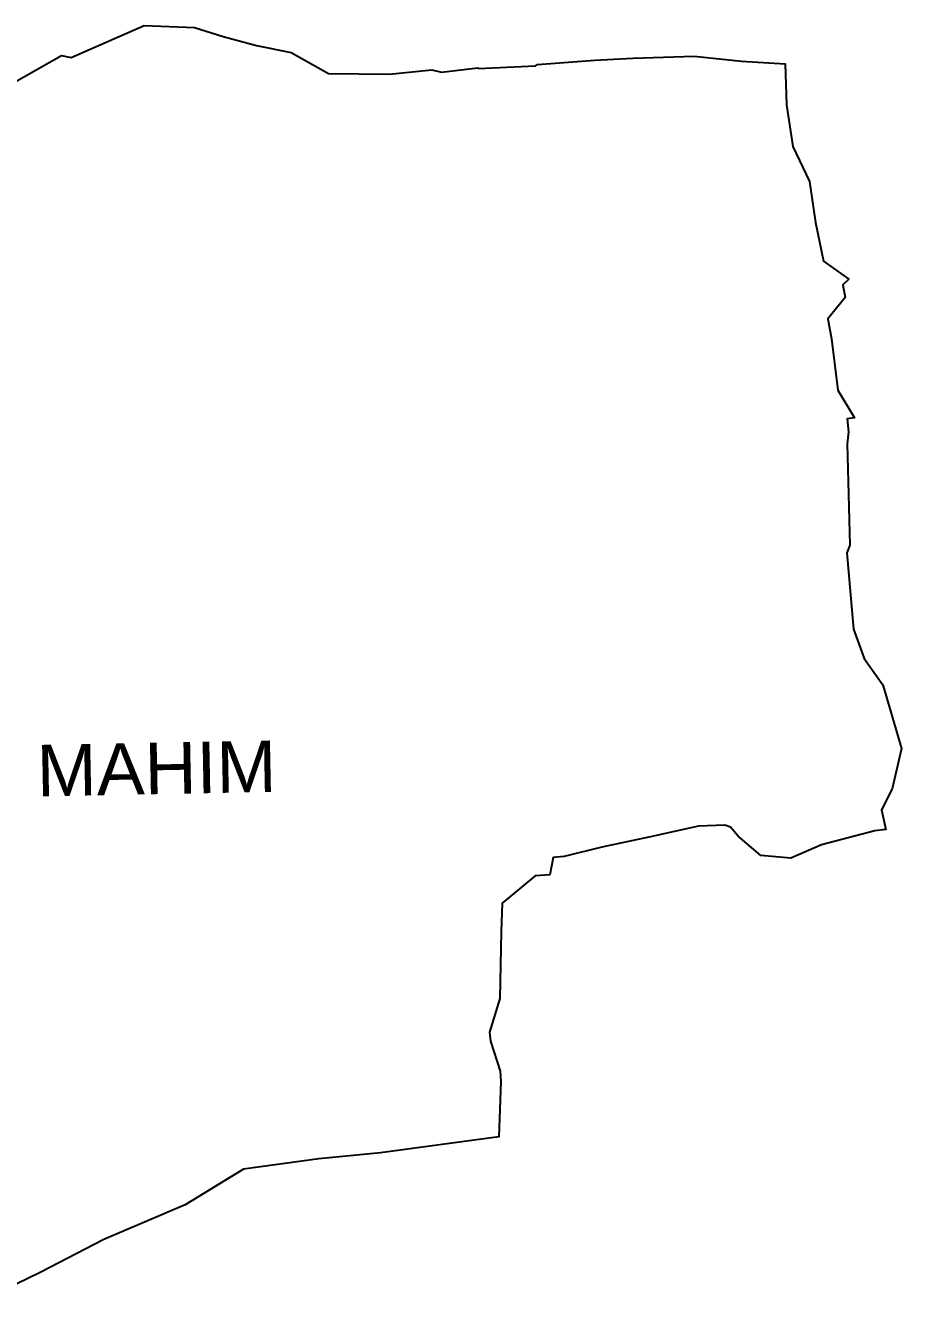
# Model space of a CAD drawing. Header units: metres. Extents: x 259766 to 267842, y 2171630 to 2178220.
# Drawn here: x 263579 to 267842, y 2172016 to 2178220 of the extents above; entities that cross this region are included whole.
import ezdxf

# ---------------------------------------------------------------- set-up
doc = ezdxf.new("R2010")
doc.units = ezdxf.units.M
doc.layers.add('village', color=3, linetype='Continuous')
doc.layers.add('VILLAGE NAME', color=250, linetype='Continuous')

msp = doc.modelspace()

# ---------------------------------------------------------------- linework, layer by layer
at = {"layer": 'village', "color": 3, "true_color": 0x00ff00}
msp.add_polyline3d([(263392.9, 2177869.7, 0), (263754.9, 2178073.5, 0), (263802.3, 2178065.1, 0), (264156, 2178220.2, 0), (264401.1, 2178210.1, 0), (264541.6, 2178166.6, 0), (264703.5, 2178122.6, 0), (264871.9, 2178088.4, 0), (265053.8, 2177986.3, 0), (265349.1, 2177983.1, 0), (265557, 2178004.5, 0), (265603.1, 2177992.6, 0), (265780.5, 2178014.6, 0), (265782.1, 2178010.4, 0), (266061.4, 2178024.3, 0), (266071, 2178030.5, 0), (266348.8, 2178051.8, 0), (266534.8, 2178061.3, 0), (266833, 2178071.5, 0), (267063.5, 2178046.1, 0), (267275.8, 2178033.9, 0), (267281.8, 2177834, 0), (267312.3, 2177632, 0), (267393.6, 2177461.9, 0), (267423.4, 2177261.4, 0), (267463, 2177072.9, 0), (267586.1, 2176985.4, 0), (267555.6, 2176958.3, 0), (267567.8, 2176897.1, 0), (267484, 2176793.3, 0), (267500.8, 2176695, 0), (267532.7, 2176445.9, 0), (267613.8, 2176311.6, 0), (267577, 2176306.2, 0), (267584.4, 2176242.8, 0), (267577.1, 2176185.3, 0), (267591, 2175691.7, 0), (267575.6, 2175653.8, 0), (267608.2, 2175282.9, 0), (267659.5, 2175140, 0), (267751.1, 2175012.2, 0), (267841.7, 2174702, 0), (267796, 2174505.2, 0), (267744.9, 2174404, 0), (267765, 2174307.8, 0), (267712, 2174302.2, 0), (267452.8, 2174233.7, 0), (267303.4, 2174168.4, 0), (267157.2, 2174181.1, 0), (267047.6, 2174274.8, 0), (267009.9, 2174318.9, 0), (266981.6, 2174328.6, 0), (266854.8, 2174324.8, 0), (266612.5, 2174270.3, 0), (266384.1, 2174222.7, 0), (266199.6, 2174176.8, 0), (266146.9, 2174172.6, 0), (266130, 2174087.8, 0), (266059.6, 2174082.8, 0), (265898.8, 2173949.7, 0), (265893.3, 2173811.5, 0), (265887.5, 2173485.2, 0), (265837.5, 2173321.1, 0), (265841.3, 2173278.3, 0), (265888.5, 2173132.1, 0), (265892.7, 2173082.2, 0), (265882.5, 2172813.4, 0), (265307.4, 2172734.2, 0), (265006.2, 2172705.1, 0), (264640.9, 2172655.6, 0), (264356.3, 2172481.4, 0), (263961.3, 2172312.5, 0), (263650, 2172153.2, 0), (263367.9, 2172016.2, 0)], dxfattribs=at)

# ---------------------------------------------------------------- texts
at = {"layer": 'VILLAGE NAME', "insert": (263631.4, 2174719.3), "char_height": 250.513, "attachment_point": 1, "rotation": 1.10283}
msp.add_mtext_dynamic_manual_height_columns('{\\fArial|b0|i0|c0|p34;MAHIM}', width=1674.558, gutter_width=1252.6, heights=[0], dxfattribs=at)

doc.saveas('drawing.dxf')
